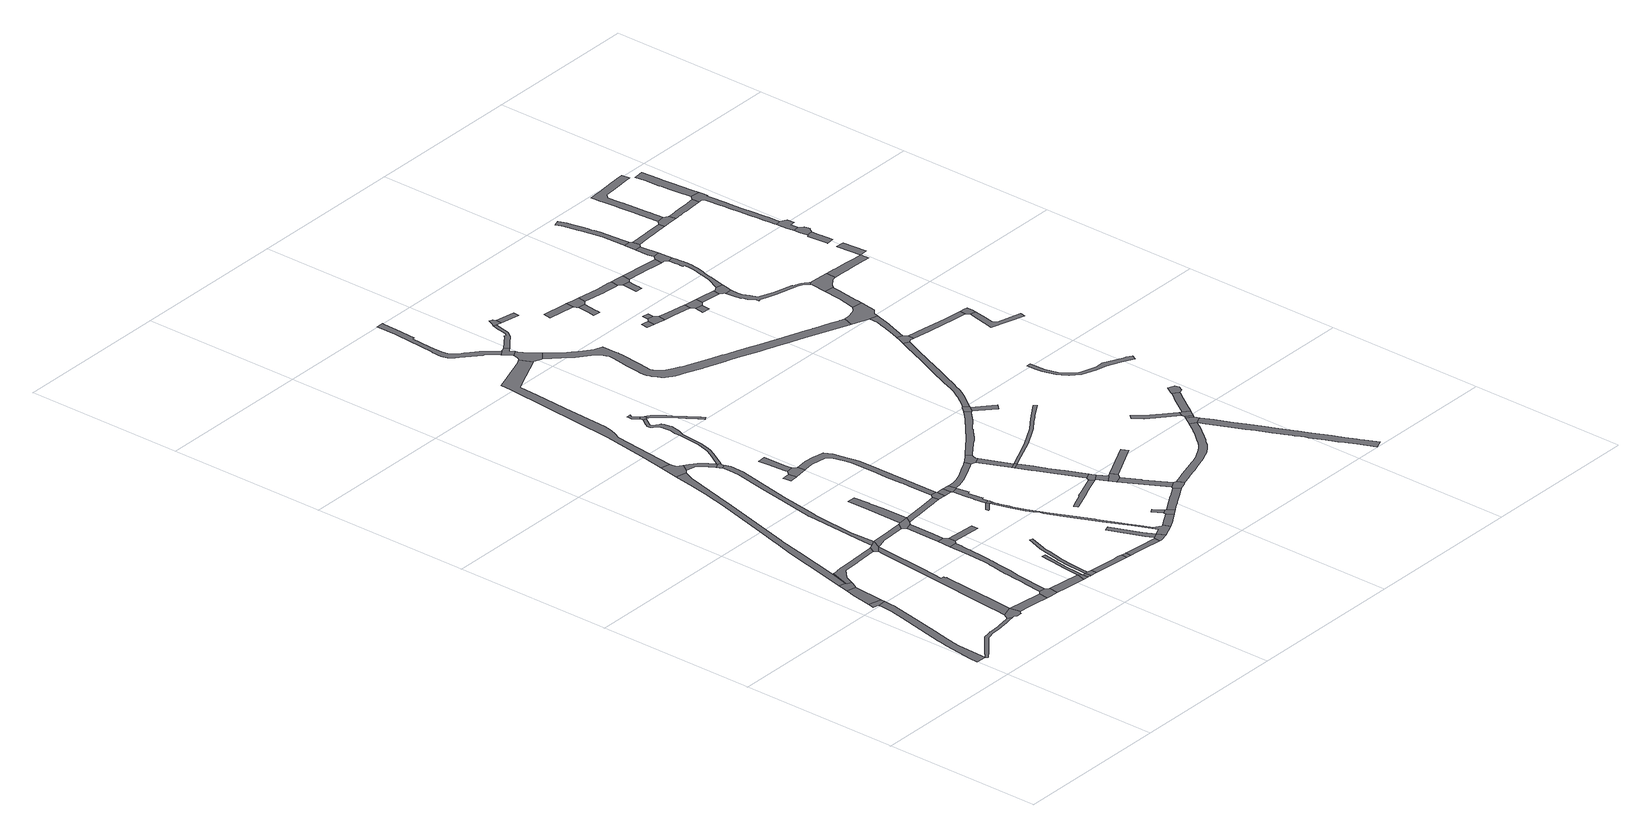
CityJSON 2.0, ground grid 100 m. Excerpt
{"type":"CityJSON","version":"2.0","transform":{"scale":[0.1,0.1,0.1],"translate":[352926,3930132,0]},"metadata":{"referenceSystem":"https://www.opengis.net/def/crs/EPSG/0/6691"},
"CityObjects":{
"road1":{"type":"Road","attributes":{"RoadStructureAttribute.sectionType":"1"},"geometry":[{"type":"MultiSurface","lod":"1","boundaries":[[[0,1,2,3,4,5,6,7,8,9,10,11,12,13,14,15,16,17,18,19,20,21,22,23,24]]]}]},
"road2":{"type":"Road","attributes":{"RoadStructureAttribute.sectionType":"1"},"geometry":[{"type":"MultiSurface","lod":"1","boundaries":[[[25,26,27,28,29,30,31,32,33,34,35,36,37,38,39,40,41,42,43,44,45,46,47,48,49,50,51,52,13]]]}]},
"road3":{"type":"Road","geometry":[{"type":"MultiSurface","lod":"1","boundaries":[[[53,54,55,56,24,23,57,58]]]}]},
"road4":{"type":"Road","attributes":{"RoadStructureAttribute.sectionType":"1"},"geometry":[{"type":"MultiSurface","lod":"1","boundaries":[[[57,59,60,61,62,58]]]}]},
"road5":{"type":"Road","geometry":[{"type":"MultiSurface","lod":"1","boundaries":[[[63,60,59,64,65,66,67,68]]]}]},
"road6":{"type":"Road","geometry":[{"type":"MultiSurface","lod":"1","boundaries":[[[69,70,71,72,73,39,38,74,75,76,77,78]]]}]},
"road7":{"type":"Road","attributes":{"RoadStructureAttribute.sectionType":"1"},"geometry":[{"type":"MultiSurface","lod":"1","boundaries":[[[79,72,71,80,81,82,83,84,85]]]}]},
"road8":{"type":"Road","attributes":{"RoadStructureAttribute.sectionType":"1"},"geometry":[{"type":"MultiSurface","lod":"1","boundaries":[[[65,86,87,88,89,90,91,92,93,94,95,96,97,98,99,100,101,102,66]]]}]},
"road9":{"type":"Road","attributes":{"RoadStructureAttribute.sectionType":"1"},"geometry":[{"type":"MultiSurface","lod":"1","boundaries":[[[103,104,105,106,107,108,109,73,72,110,111,112,113,114,115,116,117,118,119,120]]]}]},
"road10":{"type":"Road","geometry":[{"type":"MultiSurface","lod":"1","boundaries":[[[121,122,123,85,84,124,125]]]}]},
"road11":{"type":"Road","attributes":{"RoadStructureAttribute.sectionType":"1"},"geometry":[{"type":"MultiSurface","lod":"1","boundaries":[[[67,126,127,128,129,130,131,132,133,134,135,136,137,138,139,140,141,142,143,144,145,146,147,148,68]]]}]},
"road12":{"type":"Road","geometry":[{"type":"MultiSurface","lod":"1","boundaries":[[[93,92,149,103,120,150,151]]]}]},
"road13":{"type":"Road","attributes":{"RoadStructureAttribute.sectionType":"1"},"geometry":[{"type":"MultiSurface","lod":"1","boundaries":[[[152,153,154,155,121,125]]]}]},
"road14":{"type":"Road","attributes":{"RoadStructureAttribute.sectionType":"1"},"geometry":[{"type":"MultiSurface","lod":"1","boundaries":[[[122,156,157,158,159,160,161,162,163,164,165,166,167,168,169,170,171,172,173,174,175,176,177,178,179,180,181,182,183,184,185,186,187,188,123]]]}]},
"road15":{"type":"Road","geometry":[{"type":"MultiSurface","lod":"1","boundaries":[[[154,189,190,155]]]}]},
"road16":{"type":"Road","attributes":{"RoadStructureAttribute.sectionType":"1"},"geometry":[{"type":"MultiSurface","lod":"1","boundaries":[[[191,192,193,194,195,196,197,198,199,200,150,120]]]}]},
"road17":{"type":"Road","attributes":{"RoadStructureAttribute.sectionType":"1"},"geometry":[{"type":"MultiSurface","lod":"1","boundaries":[[[189,201,202,203,204,205,206,207,190]]]}]},
"road18":{"type":"Road","geometry":[{"type":"MultiSurface","lod":"1","boundaries":[[[208,204,203,209,210]]]}]},
"road19":{"type":"Road","geometry":[{"type":"MultiSurface","lod":"1","boundaries":[[[211,212,213,214,172,171]]]}]},
"road20":{"type":"Road","attributes":{"RoadStructureAttribute.sectionType":"1"},"geometry":[{"type":"MultiSurface","lod":"1","boundaries":[[[190,215,216,217,218,219,220,221,222,223,224,155]]]}]},
"road21":{"type":"Road","attributes":{"RoadStructureAttribute.sectionType":"1"},"geometry":[{"type":"MultiSurface","lod":"1","boundaries":[[[225,214,213,226,227,228,229]]]}]},
"road22":{"type":"Road","attributes":{"RoadStructureAttribute.sectionType":"1"},"geometry":[{"type":"MultiSurface","lod":"1","boundaries":[[[150,230,231,232,233,234,235,236,237,238,239,240,241,242,243,244,245,246,247,248,249,151]]]}]},
"road23":{"type":"Road","geometry":[{"type":"MultiSurface","lod":"1","boundaries":[[[228,250,251,252,198,197,229]]]}]},
"road24":{"type":"Road","attributes":{"RoadStructureAttribute.sectionType":"1"},"geometry":[{"type":"MultiSurface","lod":"1","boundaries":[[[208,253,254,255,256,257,258,259,260,261,262,263,264,265,266,267,204]]]}]},
"road25":{"type":"Road","attributes":{"RoadStructureAttribute.sectionType":"1"},"geometry":[{"type":"MultiSurface","lod":"1","boundaries":[[[268,269,212,211]]]}]},
"road26":{"type":"Road","attributes":{"RoadStructureAttribute.sectionType":"1"},"geometry":[{"type":"MultiSurface","lod":"1","boundaries":[[[270,271,272,273,274,275,210,209]]]}]},
"road27":{"type":"Road","geometry":[{"type":"MultiSurface","lod":"1","boundaries":[[[136,135,276,277,278,279,280]]]}]},
"road28":{"type":"Road","attributes":{"RoadStructureAttribute.sectionType":"1"},"geometry":[{"type":"MultiSurface","lod":"1","boundaries":[[[281,282,283,284,285,286,252,251]]]}]},
"road29":{"type":"Road","attributes":{"RoadStructureAttribute.sectionType":"1"},"geometry":[{"type":"MultiSurface","lod":"1","boundaries":[[[287,288,289,290,291,277,276,292,293,294,295,296,297]]]}]},
"road30":{"type":"Road","geometry":[{"type":"MultiSurface","lod":"1","boundaries":[[[298,271,270,299,300]]]}]},
"road31":{"type":"Road","attributes":{"RoadStructureAttribute.sectionType":"1"},"geometry":[{"type":"MultiSurface","lod":"1","boundaries":[[[301,251,250,302,303,304,305,306,307,308]]]}]},
"road32":{"type":"Road","geometry":[{"type":"MultiSurface","lod":"1","boundaries":[[[297,296,309,310,239,238,311,312]]]}]},
"road33":{"type":"Road","attributes":{"RoadStructureAttribute.sectionType":"1"},"geometry":[{"type":"MultiSurface","lod":"1","boundaries":[[[313,314,315,316,317,318]]]}]},
"road34":{"type":"Road","attributes":{"RoadStructureAttribute.sectionType":"1"},"geometry":[{"type":"MultiSurface","lod":"1","boundaries":[[[319,320,321,322,323,324,325,300,299]]]}]},
"road35":{"type":"Road","geometry":[{"type":"MultiSurface","lod":"1","boundaries":[[[326,327,313,318,328,329,330]]]}]},
"road36":{"type":"Road","attributes":{"RoadStructureAttribute.sectionType":"1"},"geometry":[{"type":"MultiSurface","lod":"1","boundaries":[[[331,332,333,334,335,336,327,326]]]}]},
"road37":{"type":"Road","geometry":[{"type":"MultiSurface","lod":"1","boundaries":[[[337,338,308,307,339,340,341,342]]]}]},
"road38":{"type":"Road","attributes":{"RoadStructureAttribute.sectionType":"1"},"geometry":[{"type":"MultiSurface","lod":"1","boundaries":[[[343,344,345,346,347,348]]]}]},
"road39":{"type":"Road","attributes":{"RoadStructureAttribute.sectionType":"1"},"geometry":[{"type":"MultiSurface","lod":"1","boundaries":[[[329,349,350,351,352,353,354,355,356,357,358,359,360,361,362,363,338,337,364,365,366,367,368,369,370,371,372,373,374,330]]]}]},
"road40":{"type":"Road","attributes":{"RoadStructureAttribute.sectionType":"1"},"geometry":[{"type":"MultiSurface","lod":"1","boundaries":[[[375,376,377,378,379,380,381,382,383,384,385,386,387,388,389,390,391,392,393,297,312,394,395,396,397,398,399,400,401,402,403,404,405,406,407,408,409,410,411,412,413,414,415]]]}]},
"road41":{"type":"Road","attributes":{"RoadStructureAttribute.sectionType":"1"},"geometry":[{"type":"MultiSurface","lod":"1","boundaries":[[[416,417,418]]]}]},
"road42":{"type":"Road","geometry":[{"type":"MultiSurface","lod":"1","boundaries":[[[419,420,421,422,343,348,416]]]}]},
"road43":{"type":"Road","geometry":[{"type":"MultiSurface","lod":"1","boundaries":[[[423,424,425,426,427,428]]]}]},
"road44":{"type":"Road","attributes":{"RoadStructureAttribute.sectionType":"1"},"geometry":[{"type":"MultiSurface","lod":"1","boundaries":[[[341,429,430,342]]]}]},
"road45":{"type":"Road","geometry":[{"type":"MultiSurface","lod":"1","boundaries":[[[431,432,433,428,427,322,321]]]}]},
"road46":{"type":"Road","attributes":{"RoadStructureAttribute.sectionType":"1"},"geometry":[{"type":"MultiSurface","lod":"1","boundaries":[[[434,435,436,437,438,439,440,441,442,443,444,445,422,421]]]}]},
"road47":{"type":"Road","attributes":{"RoadStructureAttribute.sectionType":"1"},"geometry":[{"type":"MultiSurface","lod":"1","boundaries":[[[446,447,448,449,450,451,452,453,454,455,456,457,458,459,460,461,462,463,464,465,466,467,468,469,470,471,472,473,474,419,418]]]}]},
"road48":{"type":"Road","geometry":[{"type":"MultiSurface","lod":"1","boundaries":[[[475,476,430,429,442,441,477]]]}]},
"road49":{"type":"Road","attributes":{"RoadStructureAttribute.sectionType":"1"},"geometry":[{"type":"MultiSurface","lod":"1","boundaries":[[[279,478,479,480,481,482,483,484,485,486,487,488,489,490,491,492,493,494,495,496,497,498,499,500,501,502,503,504,505,506,507,508,280]]]}]},
"road50":{"type":"Road","geometry":[{"type":"MultiSurface","lod":"1","boundaries":[[[509,510,511,512,458,457,513,428,433,514]]]}]},
"road51":{"type":"Road","attributes":{"RoadStructureAttribute.sectionType":"1"},"geometry":[{"type":"MultiSurface","lod":"1","boundaries":[[[515,516,517,518,519,520,521,522,523,524,525]]]}]},
"road52":{"type":"Road","geometry":[{"type":"MultiSurface","lod":"1","boundaries":[[[414,526,527,528,529,515,525,530,531,532,533,415]]]}]},
"road53":{"type":"Road","attributes":{"RoadStructureAttribute.sectionType":"1"},"geometry":[{"type":"MultiSurface","lod":"1","boundaries":[[[527,534,535,536,537,538,539,540,541,542,543,544,545,546,547,548,549,550,551,552,528]]]}]},
"road54":{"type":"Road","attributes":{"RoadStructureAttribute.sectionType":"1"},"geometry":[{"type":"MultiSurface","lod":"1","boundaries":[[[553,554,555,556,557,558,559,560,510,509]]]}]},
"road55":{"type":"Road","attributes":{"RoadStructureAttribute.sectionType":"1"},"geometry":[{"type":"MultiSurface","lod":"1","boundaries":[[[561,562,563,564,565,566,567,568,569,570,571,572,573,574,575,576,577,578,579,580,581,582,583,584,475,477]]]}]},
"road56":{"type":"Road","geometry":[{"type":"MultiSurface","lod":"1","boundaries":[[[585,586,587,588]]]}]},
"road57":{"type":"Road","geometry":[{"type":"MultiSurface","lod":"1","boundaries":[[[555,589,590,591,585,588,556]]]}]},
"road58":{"type":"Road","attributes":{"RoadStructureAttribute.sectionType":"1"},"geometry":[{"type":"MultiSurface","lod":"1","boundaries":[[[592,593,594,595,596,597,598,599,600,601,602,603,604,605]]]}]},
"road59":{"type":"Road","geometry":[{"type":"MultiSurface","lod":"1","boundaries":[[[606,607,608,572,571,609,610,611,612,613]]]}]},
"road60":{"type":"Road","attributes":{"RoadStructureAttribute.sectionType":"1"},"geometry":[{"type":"MultiSurface","lod":"1","boundaries":[[[609,614,615,610]]]}]},
"road61":{"type":"Road","geometry":[{"type":"MultiSurface","lod":"1","boundaries":[[[616,615,614,617,618]]]}]},
"road62":{"type":"Road","attributes":{"RoadStructureAttribute.sectionType":"1"},"geometry":[{"type":"MultiSurface","lod":"1","boundaries":[[[619,620,621,622,623,624,625,626,627,628,629,630,631,632,633,634,591,590]]]}]},
"road63":{"type":"Road","attributes":{"RoadStructureAttribute.sectionType":"1"},"geometry":[{"type":"MultiSurface","lod":"1","boundaries":[[[617,635,636,637,638,639,640,641,642,643,644,645,618]]]}]},
"road64":{"type":"Road","attributes":{"RoadStructureAttribute.sectionType":"1"},"geometry":[{"type":"MultiSurface","lod":"1","boundaries":[[[646,647,648,649,650,651,652,653,654,655,656,657,658,659,660,661,662,663,664,665,666,667,668,669,670,671,672,673,674,675,676,677,678,679,680,681,682,683,684]]]}]},
"road65":{"type":"Road","geometry":[{"type":"MultiSurface","lod":"1","boundaries":[[[685,686,687,688,639,638,592,605]]]}]},
"road66":{"type":"Road","attributes":{"RoadStructureAttribute.sectionType":"1"},"geometry":[{"type":"MultiSurface","lod":"1","boundaries":[[[689,686,685,690]]]}]},
"road67":{"type":"Road","geometry":[{"type":"MultiSurface","lod":"1","boundaries":[[[691,692,684,683,693,694,695,696,697,698,699,700]]]}]},
"road68":{"type":"Road","geometry":[{"type":"MultiSurface","lod":"1","boundaries":[[[701,702,703,704,697,696,705,706,707,498,497,708,709,710,711,712,713]]]}]},
"road69":{"type":"Road","geometry":[{"type":"MultiSurface","lod":"1","boundaries":[[[714,715,689,690,716,717]]]}]},
"road70":{"type":"Road","attributes":{"RoadStructureAttribute.sectionType":"1"},"geometry":[{"type":"MultiSurface","lod":"1","boundaries":[[[716,718,719,720,721,722,717]]]}]},
"road71":{"type":"Road","geometry":[{"type":"MultiSurface","lod":"1","boundaries":[[[628,627,723,724,725,726,727,719,718]]]}]},
"road72":{"type":"Road","attributes":{"RoadStructureAttribute.sectionType":"1"},"geometry":[{"type":"MultiSurface","lod":"1","boundaries":[[[728,729,730,731,732,733,734,735,736,737,738,739,740,741,742,743,691,700]]]}]},
"road73":{"type":"Road","attributes":{"RoadStructureAttribute.sectionType":"1"},"geometry":[{"type":"MultiSurface","lod":"1","boundaries":[[[612,744,745,746,747,748,749,750,751,752,753,754,755,756,757,758,759,760,761,762,763,764,765,766,613]]]}]},
"road74":{"type":"Road","attributes":{"RoadStructureAttribute.sectionType":"1"},"geometry":[{"type":"MultiSurface","lod":"1","boundaries":[[[767,768,715,714]]]}]},
"road75":{"type":"Road","attributes":{"RoadStructureAttribute.sectionType":"1"},"geometry":[{"type":"MultiSurface","lod":"1","boundaries":[[[769,770,771,772,773,774,775,776,777,778,779,780,781,782,783,784,785,616,618]]]}]},
"road76":{"type":"Road","geometry":[{"type":"MultiSurface","lod":"1","boundaries":[[[786,787,788,789,790,791,792,736,735,793,794,795,796]]]}]},
"road77":{"type":"Road","geometry":[{"type":"MultiSurface","lod":"1","boundaries":[[[797,798,794,793]]]}]},
"road78":{"type":"Road","geometry":[{"type":"MultiSurface","lod":"1","boundaries":[[[799,800,801,754,753,802,803,804,805,806,807]]]}]},
"road79":{"type":"Road","geometry":[{"type":"MultiSurface","lod":"1","boundaries":[[[808,809,804,803]]]}]},
"road80":{"type":"Road","attributes":{"RoadStructureAttribute.sectionType":"1"},"geometry":[{"type":"MultiSurface","lod":"1","boundaries":[[[712,810,811,812,813,814,815,816,817,818,819,820,821,822,823,824,825,826,827,828,829,830,831,832,833,834,835,836,837,838,839,840,841,842,843,844,845,846,847,848,849,850,851,852,853,854,855,856,857,858,859,860,861,862,863,864,865,866,867,868,869,870,871,872,873,874,875,876,877,878,879,880,881,882,883,884,885,886,887,888,889,890,891,892,893,894,895,896,897,898,899,900,901,902,903,904,905,906,907,908,909,910,911,713]]]}]},
"road81":{"type":"Road","attributes":{"RoadStructureAttribute.sectionType":"1"},"geometry":[{"type":"MultiSurface","lod":"1","boundaries":[[[912,913,914,915,916,917,918]]]}]},
"road82":{"type":"Road","attributes":{"RoadStructureAttribute.sectionType":"1"},"geometry":[{"type":"MultiSurface","lod":"1","boundaries":[[[919,920,921,922,923,924,925,926,927,928,929,930,931,932,933,934,935,936,937,938,939,940,941,942,943,944,945,946,947,948,949,950,951,952,953,954,955,956,957,958,959,960,961,962,727,726,963,964,965,966,967,968,969,970,971,972,973,974,975,976,977,978,979,980,981,982,983,984,985,986,987,988,989,990,991,992,993,935,994,995,996,997,998,999,1000,1001,1002,1003,1004,1005,1006,1007,1008,1009,1010,1011,1012]]]}]},
"road83":{"type":"Road","attributes":{"RoadStructureAttribute.sectionType":"1"},"geometry":[{"type":"MultiSurface","lod":"1","boundaries":[[[1013,1014,1015,1016,1017]]]}]},
"road84":{"type":"Road","geometry":[{"type":"MultiSurface","lod":"1","boundaries":[[[1018,1019,1020,1021,1022,1023,1024,1025,1026]]]}]},
"road85":{"type":"Road","geometry":[{"type":"MultiSurface","lod":"1","boundaries":[[[1016,1027,1028,1029,1030,1031,1032,1017]]]}]},
"road86":{"type":"Road","geometry":[{"type":"MultiSurface","lod":"1","boundaries":[[[1033,1034,1035,918,917,1036,1018,1026]]]}]},
"road87":{"type":"Road","geometry":[{"type":"MultiSurface","lod":"1","boundaries":[[[1030,1037,1038,1031]]]}]},
"road88":{"type":"Road","attributes":{"RoadStructureAttribute.sectionType":"1"},"geometry":[{"type":"MultiSurface","lod":"1","boundaries":[[[1039,1040,1041,1042,1043,1044,1045,1046,1047,1048,1049,1050,1051,1052,807,806,1053,1054,1055,1056,1057,1058,1059,1060,1061,1062,1063,1064,1065,1066,1067,1068,1069,1070,1071]]]}]},
"road89":{"type":"Road","attributes":{"RoadStructureAttribute.sectionType":"1"},"geometry":[{"type":"MultiSurface","lod":"1","boundaries":[[[1072,1073,1074,1075,1076,1077,1078,1079,1080]]]}]},
"road90":{"type":"Road","attributes":{"RoadStructureAttribute.sectionType":"1"},"geometry":[{"type":"MultiSurface","lod":"1","boundaries":[[[1081,1029,1028,1082,1083,1084]]]}]},
"road91":{"type":"Road","geometry":[{"type":"MultiSurface","lod":"1","boundaries":[[[1085,1086,936,935,934,1087,1088]]]}]},
"road92":{"type":"Road","attributes":{"RoadStructureAttribute.sectionType":"1"},"geometry":[{"type":"MultiSurface","lod":"1","boundaries":[[[1087,1089,1090,1088]]]}]},
"road93":{"type":"Road","attributes":{"RoadStructureAttribute.sectionType":"1"},"geometry":[{"type":"MultiSurface","lod":"1","boundaries":[[[1091,1092,1093,1034,1033,1094,1095,1096,1097,1098]]]}]},
"road94":{"type":"Road","geometry":[{"type":"MultiSurface","lod":"1","boundaries":[[[1090,1089,1099,1100,1101,1102,1103,1072,1080]]]}]},
"road95":{"type":"Road","geometry":[{"type":"MultiSurface","lod":"1","boundaries":[[[1104,1105,1106,1107]]]}]},
"road96":{"type":"Road","geometry":[{"type":"MultiSurface","lod":"1","boundaries":[[[1083,1108,1104,1107,1109,1110,1111,1112,1084]]]}]},
"road97":{"type":"Road","attributes":{"RoadStructureAttribute.sectionType":"1"},"geometry":[{"type":"MultiSurface","lod":"1","boundaries":[[[1113,1114,1115,1116,1117,1118,1119,1120,1121,1122,1123,1103,1102]]]}]},
"road98":{"type":"Road","geometry":[{"type":"MultiSurface","lod":"1","boundaries":[[[1124,1125,1126,1127,1128,1129,1130,1131]]]}]},
"road99":{"type":"Road","geometry":[{"type":"MultiSurface","lod":"1","boundaries":[[[1132,1133,1134,1091,1098,1124,1131]]]}]},
"road100":{"type":"Road","geometry":[{"type":"MultiSurface","lod":"1","boundaries":[[[1070,1135,1136,1137,1138,1139,1140,1141,1071]]]}]},
"road101":{"type":"Road","attributes":{"RoadStructureAttribute.sectionType":"1"},"geometry":[{"type":"MultiSurface","lod":"1","boundaries":[[[1142,1110,1109,1143,1144,1145]]]}]},
"road102":{"type":"Road","geometry":[{"type":"MultiSurface","lod":"1","boundaries":[[[1146,1147,1148,1121,1120,1149,1150,1151]]]}]},
"road103":{"type":"Road","attributes":{"RoadStructureAttribute.sectionType":"1"},"geometry":[{"type":"MultiSurface","lod":"1","boundaries":[[[1152,1153,1154,1155,1156,1157,1158,1159,1160,1139,1138]]]}]},
"road104":{"type":"Road","geometry":[{"type":"MultiSurface","lod":"1","boundaries":[[[1144,1161,1162,1163,1164,1165,1166,1167,1168,1145]]]}]},
"road105":{"type":"Road","attributes":{"RoadStructureAttribute.sectionType":"1"},"geometry":[{"type":"MultiSurface","lod":"1","boundaries":[[[1169,1170,1171,1172,1173,1174,1175,1176,1177,1178,1179,1180,1181,1182,1183,1184,1185,1186,1187,1188,1189,1190,1191,1192,1193,1194,1195]]]}]},
"road106":{"type":"Road","geometry":[{"type":"MultiSurface","lod":"1","boundaries":[[[1154,1196,1197,1198,1199,1200,1201,1202,860,859,1155]]]}]},
"road107":{"type":"Road","attributes":{"RoadStructureAttribute.sectionType":"1"},"geometry":[{"type":"MultiSurface","lod":"1","boundaries":[[[1203,1204,1205,1206,1207,1208,1209,1133,1132]]]}]},
"road108":{"type":"Road","attributes":{"RoadStructureAttribute.sectionType":"1"},"geometry":[{"type":"MultiSurface","lod":"1","boundaries":[[[1210,1211,1212,1213,1137,1136,1214,1215,1216,1217]]]}]},
"road109":{"type":"Road","attributes":{"RoadStructureAttribute.sectionType":"1"},"geometry":[{"type":"MultiSurface","lod":"1","boundaries":[[[1218,1219,1220,1221,1222,1223,1224,1225,1226,1227,1228,1229,1164,1163,1230,1231,1232,1233,1234,1235,1236,1237,1238,1239,1240,1241,1242]]]}]},
"road110":{"type":"Road","attributes":{"RoadStructureAttribute.sectionType":"1"},"geometry":[{"type":"MultiSurface","lod":"1","boundaries":[[[1243,1244,1245,1246,1247,1248,1249,1250,1251,1252,1253,1254,1255,1256,1257,1258,1259,1260,1261,1262,1263,1264,1265,1266,1267,1268,1269,1270,1271,1272,1273,1274,1275,1276,1277,1278,1167,1166]]]}]},
"road111":{"type":"Road","attributes":{"RoadStructureAttribute.sectionType":"1"},"geometry":[{"type":"MultiSurface","lod":"1","boundaries":[[[1279,1280,1281,1282,1283,1199,1198,1284,1285,1286,1287,1288,1289,1290,1291]]]}]},
"road112":{"type":"Road","geometry":[{"type":"MultiSurface","lod":"1","boundaries":[[[1292,1207,1206,1293,1260,1259,1294]]]}]},
"road113":{"type":"Road","attributes":{"RoadStructureAttribute.sectionType":"1"},"geometry":[{"type":"MultiSurface","lod":"1","boundaries":[[[1295,1296,1297,1298,1292,1294]]]}]},
"road114":{"type":"Road","geometry":[{"type":"MultiSurface","lod":"1","boundaries":[[[1299,1300,1301,1302,1296,1295]]]}]},
"road115":{"type":"Road","attributes":{"RoadStructureAttribute.sectionType":"1"},"geometry":[{"type":"MultiSurface","lod":"1","boundaries":[[[1303,1304,1305,1306,1307,1308,1309,1302,1301,1310,1311,1312,1313,1314,1315,1316,1317,1318,1319]]]}]},
"road116":{"type":"Road","geometry":[{"type":"MultiSurface","lod":"1","boundaries":[[[1320,1321,1322,1323,1324,1325,1326,1327,1328,1329,1218,1242,1330,1279,1291]]]}]},
"road117":{"type":"Road","geometry":[{"type":"MultiSurface","lod":"1","boundaries":[[[1331,1332,1210,1217,1333,1334,1335,1336]]]}]},
"road118":{"type":"Road","attributes":{"RoadStructureAttribute.sectionType":"1"},"geometry":[{"type":"MultiSurface","lod":"1","boundaries":[[[1333,1337,1338,1339,1340,1341,1342,1343,1334]]]}]},
"road119":{"type":"Road","attributes":{"RoadStructureAttribute.sectionType":"1"},"geometry":[{"type":"MultiSurface","lod":"1","boundaries":[[[1344,1345,1346,1347,1300,1299,1348,1349,1350,1351,1352,1353,1354,1355,1356]]]}]},
"road120":{"type":"Road","attributes":{"RoadStructureAttribute.sectionType":"1"},"geometry":[{"type":"MultiSurface","lod":"1","boundaries":[[[1357,1358,1359,1360,1361,1362,1326,1325,1363,1364,1365,1366,1367,1368,1369,1370]]]}]},
"road121":{"type":"Road","geometry":[{"type":"MultiSurface","lod":"1","boundaries":[[[1371,1372,1373,1356,1355,1374,1375]]]}]},
"road122":{"type":"Road","attributes":{"RoadStructureAttribute.sectionType":"1"},"geometry":[{"type":"MultiSurface","lod":"1","boundaries":[[[1376,1377,1378,1379,1380,1370]]]}]},
"road123":{"type":"Road","attributes":{"RoadStructureAttribute.sectionType":"1"},"geometry":[{"type":"MultiSurface","lod":"1","boundaries":[[[1381,1382,1383,1384,1385,1386,1387,1388,1389,1390,1391,1392,1393,1394,1371,1375]]]}]},
"road124":{"type":"Road","attributes":{"RoadStructureAttribute.sectionType":"1"},"geometry":[{"type":"MultiSurface","lod":"1","boundaries":[[[1395,1396,1397,1398,1399,1400,1401,1402,1403,1404,1405,1406,1407,1408]]]}]},
"road125":{"type":"Road","attributes":{"RoadStructureAttribute.sectionType":"1"},"geometry":[{"type":"MultiSurface","lod":"1","boundaries":[[[1372,1409,1410,1411,1412,1413,1414,1415,1416,1417,1418,1419,1420,1421,1422,1423,1424,1425,1426,1427,1428,1429,1430,1431,1432,1433,1434,1435,1436,1437,1438,1439,1440,1441,1442,1443,1444,1445,1446,1373]]]}]},
"road126":{"type":"Road","geometry":[{"type":"MultiSurface","lod":"1","boundaries":[[[1447,1395,1408,1448,1449,1450,1451,1452]]]}]},
"road127":{"type":"Road","geometry":[{"type":"MultiSurface","lod":"1","boundaries":[[[1451,1453,1454,1455,1456,1457,1458,1459,1460,1452]]]}]},
"road128":{"type":"Road","geometry":[{"type":"MultiSurface","lod":"1","boundaries":[[[1388,1387,1461,1462,1463,1464,1465,1466,1467,1468,1469,1470,1471,1472,1473,1474,1458,1457,1475,1476,1477,1478,1479,1480,1481,1482,1483,1484,1485,1486,1487,1488,1489]]]}]},
"road129":{"type":"Road","attributes":{"RoadStructureAttribute.sectionType":"1"},"geometry":[{"type":"MultiSurface","lod":"1","boundaries":[[[1490,1491,1492,1493,1494,1495,1496,1497,1498,1499,1489,1488,1500,1501,1502,1503,1504,1505,1506,1507,1508]]]}]}
},
"vertices":[
[134,975,0],[132,944,0],[128,914,0],[108,822,0],[62,609,0],[43,517,0],[41,502,0],[37,482,0],[30,448,0],[23,402,0],[16,353,0],[5,258,0],[2,212,0],[64,207,0],[72,395,0],[80,439,0],[86,471,0],[90,493,0],[111,599,0],[157,811,0],[177,906,0],[181,939,0],[184,971,0],[186,1010,0],[136,1005,0],
[76,193,0],[88,203,0],[107,218,0],[151,253,0],[198,291,0],[241,326,0],[259,330,0],[291,339,0],[345,342,0],[375,344,0],[425,352,0],[461,359,0],[485,362,0],[495,365,0],[465,381,0],[442,377,0],[437,377,0],[370,365,0],[304,361,0],[292,360,0],[284,359,0],[233,348,0],[226,342,0],[207,326,0],[191,313,0],[135,267,0],[106,244,0],[76,217,0],
[97,1018,0],[131,1010,0],[133,1011,0],[135,1009,0],[188,1035,0],[106,1055,0],
[202,1225,0],[144,1238,0],[133,1189,0],[106,1056,0],
[155,1284,0],[226,1262,0],[232,1276,0],[203,1288,0],[201,1299,0],[161,1308,0],
[558,365,0],[564,372,0],[572,373,0],[557,438,0],[487,417,0],[509,368,0],[510,367,0],[517,362,0],[521,357,0],[556,356,0],
[657,426,0],[584,372,0],[627,368,0],[634,369,0],[689,364,0],[774,355,0],[779,410,0],
[256,1332,0],[313,1385,0],[315,1385,0],[321,1384,0],[415,1388,0],[423,1388,0],[562,1397,0],[581,1435,0],[578,1435,0],[504,1431,0],[434,1426,0],[429,1426,0],[316,1420,0],[314,1420,0],[279,1418,0],[274,1413,0],[244,1413,0],
[581,1376,0],[578,1348,0],[551,1073,0],[533,885,0],[510,653,0],[496,509,0],[494,489,0],[573,613,0],[576,648,0],[598,901,0],[598,912,0],[590,912,0],[591,914,0],[592,928,0],[574,930,0],[588,1070,0],[613,1352,0],[622,1407,0],
[859,406,0],[840,427,0],[803,430,0],[804,352,0],[853,347,0],
[238,1418,0],[303,1708,0],[327,1815,0],[332,1835,0],[338,1859,0],[472,2353,0],[480,2386,0],[489,2418,0],[549,2656,0],[576,2719,0],[508,2731,0],[505,2711,0],[488,2618,0],[466,2493,0],[458,2455,0],[447,2407,0],[425,2317,0],[348,2040,0],[301,1866,0],[297,1853,0],[293,1838,0],[264,1733,0],[189,1429,0],
[576,1382,0],[646,1464,0],[609,1443,0],
[924,341,0],[1030,330,0],[1053,328,0],[1068,382,0],
[863,628,0],[863,629,0],[873,694,0],[885,788,0],[892,836,0],[892,839,0],[896,865,0],[896,866,0],[901,925,0],[906,983,0],[907,990,0],[907,1002,0],[908,1023,0],[911,1061,0],[911,1064,0],[911,1106,0],[866,1107,0],[866,1083,0],[865,1023,0],[863,971,0],[861,926,0],[858,868,0],[858,866,0],[853,829,0],[851,818,0],[846,788,0],[838,728,0],[832,692,0],[832,688,0],[823,616,0],[820,581,0],[816,553,0],[815,542,0],
[1090,324,0],[1086,362,0],
[630,1409,0],[634,1411,0],[639,1412,0],[693,1428,0],[735,1430,0],[810,1433,0],[847,1435,0],[876,1477,0],[835,1475,0],[784,1472,0],
[1094,324,0],[1106,323,0],[1110,322,0],[1108,360,0],[1105,360,0],[1093,361,0],[1087,362,0],
[1128,359,0],[1153,319,0],[1155,357,0],
[933,1126,0],[933,1172,0],[912,1193,0],[867,1194,0],
[1093,424,0],[1098,487,0],[1111,571,0],[1114,590,0],[1123,655,0],[1103,658,0],[1096,606,0],[1091,574,0],[1078,489,0],[1073,426,0],
[868,1254,0],[913,1265,0],[914,1369,0],[914,1427,0],[870,1412,0],
[644,1617,0],[667,1878,0],[669,1902,0],[699,2087,0],[711,2145,0],[778,2485,0],[781,2574,0],[773,2602,0],[771,2606,0],[742,2598,0],[744,2571,0],[741,2489,0],[701,2288,0],[671,2114,0],[671,2113,0],[667,2093,0],[647,1973,0],[636,1905,0],[636,1903,0],[612,1502,0],
[932,1445,0],[959,1487,0],[892,1480,0],
[1129,397,0],[1136,471,0],[1146,562,0],[1147,565,0],[1168,658,0],[1174,691,0],[1178,713,0],[1215,816,0],[1196,823,0],[1158,718,0],[1148,662,0],[1129,577,0],[1127,569,0],[1116,473,0],[1109,398,0],
[1112,1116,0],[1115,1161,0],
[1382,296,0],[1388,334,0],[1360,339,0],[1329,340,0],[1306,341,0],[1236,348,0],
[597,2736,0],[629,2780,0],[597,2803,0],[589,2845,0],[530,2855,0],
[954,1649,0],[950,1736,0],[950,1748,0],[945,1843,0],[895,1846,0],[894,1697,0],
[749,2654,0],[730,2690,0],[725,2698,0],[692,2731,0],[656,2761,0],[664,2718,0],[696,2676,0],[704,2665,0],[713,2649,0],[724,2630,0],[753,2647,0],
[1414,330,0],[1411,293,0],[1415,330,0],
[1130,1507,0],[978,1450,0],[1031,1456,0],[1130,1468,0],[1173,1473,0],[1182,1474,0],[1218,1478,0],[1214,1517,0],
[729,2620,0],[733,2613,0],[765,2628,0],[770,2636,0],
[916,2278,0],[880,2275,0],[864,2273,0],[865,2263,0],[868,2223,0],[922,2228,0],
[1463,288,0],[1516,283,0],[1633,271,0],[1637,309,0],[1517,320,0],[1426,329,0],[1425,329,0],
[979,2306,0],[934,2302,0],[960,2233,0],[1008,2240,0],[1001,2287,0],
[977,2349,0],[974,2434,0],[971,2495,0],[921,2493,0],[924,2431,0],[933,2315,0],
[1271,1538,0],[1231,1541,0],[1233,1480,0],[1261,1478,0],[1273,1478,0],[1274,1534,0],
[1348,1253,0],[1302,1217,0],[1300,1216,0],[1303,1195,0],[1306,1197,0],[1359,1239,0],
[1020,2241,0],[1078,2249,0],[1131,2241,0],[1170,2235,0],[1201,2210,0],[1220,2136,0],[1223,2100,0],[1227,2063,0],[1227,2056,0],[1228,1937,0],[1228,1919,0],[1228,1847,0],[1230,1750,0],[1230,1736,0],[1230,1690,0],[1270,1690,0],[1270,1750,0],[1268,1938,0],[1266,2066,0],[1264,2099,0],[1254,2146,0],[1234,2231,0],[1211,2280,0],[1178,2285,0],[1138,2291,0],[1080,2296,0],
[839,3216,0],[828,3196,0],[829,3177,0],[842,3166,0],[867,3140,0],[869,3133,0],[870,3128,0],[872,3112,0],[874,3094,0],[874,3073,0],[865,3034,0],[866,2997,0],[863,2974,0],[857,2912,0],[851,2860,0],[844,2829,0],[836,2798,0],[829,2779,0],[811,2742,0],[828,2733,0],[848,2771,0],[855,2792,0],[864,2824,0],[871,2857,0],[877,2910,0],[883,2972,0],[885,2994,0],[902,3033,0],[909,3073,0],[911,3094,0],[910,3109,0],[903,3138,0],[896,3153,0],[892,3156,0],[888,3159,0],[854,3182,0],[849,3187,0],[848,3191,0],[855,3205,0],[886,3250,0],[868,3259,0],
[1364,1237,0],[1364,1236,0],[1365,1237,0],
[1383,1239,0],[1381,1254,0],[1380,1263,0],[1355,1259,0],
[1645,403,0],[1570,584,0],[1538,571,0],[1623,363,0],[1643,317,0],[1681,334,0],
[1327,1477,0],[1324,1534,0],
[1642,270,0],[1649,269,0],[1705,284,0],
[1378,1269,0],[1374,1301,0],[1383,1302,0],[1383,1305,0],[1371,1385,0],[1372,1395,0],[1388,1401,0],[1374,1478,0],[1333,1471,0],[1338,1386,0],[1344,1336,0],[1344,1330,0],
[1385,1158,0],[1397,1119,0],[1414,1064,0],[1425,1037,0],[1441,996,0],[1453,980,0],[1461,961,0],[1464,945,0],[1508,838,0],[1597,639,0],[1665,492,0],[1712,386,0],[1725,391,0],[1693,459,0],[1665,522,0],[1642,572,0],[1595,683,0],[1591,692,0],[1582,712,0],[1549,787,0],[1488,925,0],[1464,975,0],[1435,1047,0],[1411,1122,0],[1407,1138,0],[1390,1199,0],[1389,1203,0],[1388,1208,0],[1385,1222,0],
[1366,1532,0],[1331,1534,0],[1373,1486,0],
[609,3007,0],[636,3243,0],[656,3279,0],[669,3320,0],[678,3354,0],[680,3374,0],[697,3664,0],[702,3749,0],[710,3873,0],[718,3996,0],[816,4042,0],[825,4046,0],[864,4063,0],[884,4072,0],[884,4071,0],[912,4084,0],[911,4084,0],[917,4087,0],[921,4089,0],[973,4112,0],[940,4186,0],[915,4173,0],[838,4146,0],[831,4143,0],[758,4118,0],[673,4088,0],[670,4087,0],[664,4013,0],[642,3747,0],[603,3288,0],[554,2986,0],
[1792,324,0],[1775,367,0],[1768,363,0],[1739,382,0],[1726,355,0],[1748,304,0],
[880,3292,0],[862,3313,0],[858,3320,0],[858,3325,0],[859,3333,0],[867,3348,0],[838,3344,0],[838,3326,0],[839,3314,0],[845,3302,0],[864,3279,0],
[894,3254,0],[898,3254,0],[904,3276,0],[891,3283,0],[870,3270,0],[871,3269,0],[871,3267,0],[870,3264,0],
[906,3250,0],[917,3242,0],[952,3199,0],[968,3178,0],[969,3177,0],[984,3156,0],[1031,3089,0],[1066,3036,0],[1073,3026,0],[1085,3002,0],[1103,3011,0],[1090,3037,0],[1083,3047,0],[1047,3101,0],[1001,3167,0],[984,3190,0],[967,3212,0],[932,3256,0],[917,3268,0],
[1842,352,0],[1872,372,0],[1905,392,0],[1880,432,0],[1876,429,0],[1862,420,0],[1842,407,0],[1834,402,0],
[1415,1492,0],[1431,1496,0],[1436,1498,0],[1470,1509,0],[1500,1522,0],[1514,1529,0],[1537,1540,0],[1563,1552,0],[1591,1567,0],[1623,1583,0],[1629,1587,0],[1614,1623,0],[1582,1605,0],[1547,1587,0],[1523,1574,0],[1509,1567,0],[1492,1559,0],[1459,1544,0],[1439,1537,0],[1427,1536,0],[1409,1533,0],[1389,1532,0],[1385,1531,0],[1375,1532,0],
[1907,461,0],[1870,520,0],[1845,504,0],[1882,446,0],
[1912,397,0],[1945,418,0],[1920,456,0],
[1899,986,0],[1773,935,0],[1736,920,0],[1737,914,0],[1638,873,0],[1626,868,0],[1636,843,0],[1645,846,0],[1753,890,0],[1798,908,0],[1808,913,0],[1849,930,0],[1884,944,0],[1912,955,0],
[1666,1658,0],[1664,1657,0],[1634,1634,0],[1657,1577,0],[1694,1593,0],[1689,1604,0],[1703,1639,0],[1679,1669,0],
[1738,1391,0],[1775,1407,0],
[1780,1410,0],[1745,1375,0],[1787,1392,0],
[1953,424,0],[1988,444,0],[2004,453,0],[2017,462,0],[2058,487,0],[2090,506,0],[2111,518,0],[2139,535,0],[2144,538,0],[2117,574,0],[2113,571,0],[2064,544,0],[2047,533,0],[2038,528,0],[1989,499,0],[1921,457,0],
[1782,1289,0],[1793,1263,0],[1896,1026,0],[1906,1005,0],[1948,1024,0],[1892,1148,0],[1891,1150,0],[1852,1236,0],[1847,1248,0],[1833,1281,0],[1821,1311,0],
[878,4409,0],[837,4444,0],[820,4458,0],[814,4464,0],[809,4460,0],[797,4470,0],[786,4479,0],[784,4481,0],[752,4521,0],[744,4567,0],[743,4626,0],[745,4656,0],[753,4776,0],[764,4775,0],[773,4910,0],[774,4936,0],[776,4994,0],[777,5005,0],[731,5006,0],[730,4988,0],[731,4936,0],[731,4896,0],[731,4891,0],[728,4860,0],[709,4603,0],[708,4602,0],[706,4578,0],[703,4553,0],[705,4538,0],[716,4500,0],[732,4479,0],[741,4467,0],[758,4453,0],[858,4369,0],[874,4365,0],[884,4350,0],[893,4336,0],[925,4296,0],[956,4320,0],
[1922,959,0],[1965,990,0],[1954,1011,0],[1952,1014,0],
[1997,926,0],[1955,895,0],
[986,4329,0],[964,4323,0],[952,4263,0],[952,4262,0],[959,4248,0],[960,4238,0],[998,4259,0],[982,4287,0],[988,4292,0],[1005,4305,0],
[1059,4164,0],[1044,4179,0],[1018,4223,0],[1002,4250,0],[960,4225,0],[954,4201,0],[948,4194,0],[982,4116,0],[1011,4103,0],[1019,4099,0],[1023,4099,0],[1029,4097,0],[1080,4136,0],
[2044,899,0],[2023,939,0],[1978,853,0],[2025,873,0],
[2124,590,0],[2167,614,0],[2083,760,0],[2080,767,0],[2065,794,0],
[2145,539,0],[2166,546,0],[2188,555,0],[2205,563,0],[2186,605,0],
[1048,4339,0],[1108,4385,0],[1111,4390,0],[1120,4401,0],[1124,4408,0],[1132,4418,0],[1152,4501,0],[1156,4517,0],[1136,4523,0],[1129,4497,0],[1115,4427,0],[1101,4408,0],[1091,4412,0],[1077,4399,0],[1045,4375,0],[1032,4365,0],
[1761,1684,0],[1826,1731,0],[1828,1728,0],[1859,1755,0],[1906,1799,0],[1922,1812,0],[1919,1815,0],[1997,1876,0],[2051,1930,0],[2061,1940,0],[2038,1972,0],[2003,1939,0],[2003,1938,0],[1977,1914,0],[1957,1896,0],[1922,1865,0],[1886,1834,0],[1865,1816,0],[1859,1811,0],[1805,1766,0],[1771,1740,0],[1754,1727,0],[1692,1678,0],
[2282,1019,0],[2262,1059,0],
[1855,1423,0],[1993,1485,0],[2088,1539,0],[2089,1539,0],[2130,1562,0],[2194,1610,0],[2234,1637,0],[2244,1644,0],[2341,1707,0],[2327,1725,0],[2234,1662,0],[2173,1618,0],[2120,1578,0],[1985,1502,0],[1984,1502,0],[1975,1498,0],[1855,1443,0],
[1164,4577,0],[1162,4572,0],[1162,4571,0],[1157,4562,0],[1148,4540,0],[1145,4537,0],[1138,4527,0],[1187,4512,0],[1193,4551,0],[1188,4560,0],[1184,4569,0],
[1310,4492,0],[1316,4532,0],
[2068,2010,0],[2048,1985,0],[2046,1982,0],[2063,1939,0],[2070,1945,0],[2095,1975,0],[2101,1982,0],[2099,1984,0],[2071,2008,0],
[2181,1846,0],[2208,1876,0],
[1101,4023,0],[1146,3976,0],[1155,3968,0],[1192,3941,0],[1227,3916,0],[1239,3906,0],[1248,3898,0],[1250,3895,0],[1261,3879,0],[1271,3863,0],[1275,3853,0],[1277,3850,0],[1280,3843,0],[1282,3830,0],[1280,3814,0],[1279,3802,0],[1279,3801,0],[1270,3736,0],[1264,3696,0],[1251,3611,0],[1250,3598,0],[1249,3585,0],[1250,3566,0],[1253,3548,0],[1259,3527,0],[1262,3519,0],[1266,3509,0],[1274,3490,0],[1284,3473,0],[1299,3456,0],[1312,3444,0],[1330,3431,0],[1345,3422,0],[1413,3396,0],[1503,3361,0],[1509,3359,0],[1618,3320,0],[1641,3312,0],[1653,3307,0],[1712,3286,0],[1840,3239,0],[1876,3227,0],[1926,3208,0],[1936,3205,0],[2026,3172,0],[2103,3142,0],[2163,3118,0],[2192,3107,0],[2367,3042,0],[2377,3038,0],[2400,3101,0],[2375,3110,0],[2370,3112,0],[2365,3113,0],[2318,3131,0],[2271,3148,0],[2217,3168,0],[2210,3170,0],[2208,3171,0],[2172,3185,0],[2008,3246,0],[2007,3246,0],[2006,3246,0],[1877,3293,0],[1842,3307,0],[1764,3336,0],[1686,3365,0],[1679,3368,0],[1624,3389,0],[1560,3412,0],[1521,3427,0],[1480,3445,0],[1443,3460,0],[1435,3465,0],[1403,3481,0],[1403,3482,0],[1377,3495,0],[1350,3511,0],[1322,3542,0],[1312,3575,0],[1321,3653,0],[1330,3717,0],[1332,3736,0],[1334,3757,0],[1336,3767,0],[1336,3776,0],[1337,3779,0],[1337,3813,0],[1338,3818,0],[1338,3841,0],[1339,3926,0],[1289,3941,0],[1256,3966,0],[1201,4008,0],[1187,4020,0],[1181,4023,0],[1168,4036,0],[1153,4051,0],[1145,4060,0],[1135,4071,0],[1113,4096,0],[1093,4119,0],
[1560,4373,0],[1407,4393,0],[1399,4343,0],[1421,4339,0],[1460,4334,0],[1567,4320,0],[1573,4372,0],
[3212,22,0],[3203,41,0],[3175,104,0],[3164,128,0],[3158,142,0],[3129,206,0],[3100,270,0],[3053,375,0],[3022,444,0],[3021,447,0],[2977,542,0],[2946,612,0],[2904,705,0],[2873,772,0],[2828,872,0],[2796,942,0],[2747,920,0],[2709,946,0],[2699,931,0],[2684,907,0],[2663,880,0],[2659,875,0],[2646,857,0],[2637,846,0],[2616,821,0],[2607,808,0],[2579,777,0],[2563,760,0],[2536,738,0],[2521,728,0],[2507,719,0],[2500,716,0],[2484,708,0],[2482,707,0],[2465,698,0],[2446,689,0],[2415,678,0],[2397,672,0],[2362,661,0],[2339,653,0],[2302,642,0],[2269,633,0],[2216,616,0],[2195,608,0],[2210,566,0],[2257,580,0],[2269,585,0],[2282,589,0],[2288,590,0],[2316,598,0],[2338,604,0],[2355,609,0],[2374,617,0],[2409,628,0],[2445,641,0],[2464,647,0],[2481,656,0],[2486,658,0],[2498,664,0],[2512,670,0],[2533,680,0],[2544,688,0],[2557,696,0],[2566,704,0],[2594,727,0],[2622,757,0],[2635,771,0],[2645,783,0],[2646,785,0],[2659,800,0],[2676,823,0],[2694,845,0],[2708,865,0],[2725,889,0],[2739,909,0],[2765,877,0],[2793,817,0],[2833,725,0],[2857,673,0],[2882,618,0],[2920,536,0],[2921,533,0],[2947,474,0],[2966,432,0],[2972,421,0],[2977,410,0],[2996,369,0],[3004,350,0],[3043,265,0],[3072,199,0],[3079,185,0],[3097,146,0],[3116,104,0],[3161,1,0],
[1687,3911,0],[1659,3916,0],[1652,3871,0],[1700,3863,0],[1705,3908,0],
[1585,4297,0],[1584,4288,0],[1575,4219,0],[1570,4179,0],[1614,4173,0],[1614,4176,0],[1615,4185,0],[1618,4211,0],[1630,4292,0],
[1707,3862,0],[1775,3851,0],[1782,3896,0],[1764,3920,0],[1727,3928,0],[1716,3918,0],
[1654,4309,0],[1661,4359,0],[1618,4365,0],[1579,4304,0],
[1770,3961,0],[1730,3966,0],
[2368,2620,0],[2365,2614,0],[2361,2604,0],[2351,2581,0],[2312,2489,0],[2265,2380,0],[2211,2250,0],[2197,2216,0],[2185,2186,0],[2171,2154,0],[2143,2107,0],[2139,2099,0],[2115,2066,0],[2081,2020,0],[2109,1997,0],[2143,2043,0],[2169,2078,0],[2171,2081,0],[2177,2092,0],[2203,2137,0],[2210,2153,0],[2211,2156,0],[2234,2208,0],[2261,2273,0],[2272,2298,0],[2288,2336,0],[2348,2478,0],[2362,2512,0],[2377,2548,0],[2389,2576,0],[2400,2604,0],[2430,2674,0],[2399,2691,0],
[2771,1067,0],[2700,1123,0],[2623,1192,0],[2576,1248,0],[2556,1225,0],[2600,1173,0],[2597,1167,0],[2641,1125,0],[2752,1032,0],
[1848,3885,0],[1841,3841,0],[1960,3823,0],[1967,3868,0],
[2741,992,0],[2722,964,0],[2782,972,0],[2746,1001,0],
[2792,987,0],[2755,1013,0],
[1908,4333,0],[1889,4335,0],[1797,4341,0],[1727,4300,0],[1791,4291,0],[1819,4289,0],[1888,4282,0],[1903,4282,0],
[2801,1001,0],[2811,1015,0],[2813,1017,0],[2819,1026,0],[2784,1057,0],
[1976,3798,0],[1969,3743,0],[2019,3737,0],[2026,3792,0],
[1964,3818,0],[2049,3811,0],[2054,3857,0],[2001,3863,0],[1987,3865,0],
[2836,1051,0],[2847,1067,0],[2884,1121,0],[2915,1166,0],[2924,1178,0],[2934,1192,0],[2935,1193,0],[2940,1200,0],[2902,1226,0],[2888,1205,0],[2865,1173,0],
[1923,4260,0],[1918,4203,0],[1914,4165,0],[1960,4162,0],[1961,4176,0],[1962,4182,0],[1965,4215,0],[1969,4256,0],
[1992,4275,0],[1997,4325,0],[1950,4330,0],
[2448,2685,0],[2473,2681,0],[2479,2722,0],[2459,2746,0],[2424,2758,0],[2413,2727,0],[2408,2713,0],
[2107,3851,0],[2101,3806,0],[2179,3801,0],[2184,3841,0],
[2934,1281,0],[2909,1237,0],[2905,1231,0],[2964,1206,0],[2980,1239,0],[2974,1263,0],
[2518,2910,0],[2520,2916,0],[2538,2985,0],[2486,2998,0],[2485,2942,0],[2473,2906,0],[2466,2885,0],[2438,2798,0],[2437,2795,0],
[2197,3787,0],[2202,3782,0],[2203,3773,0],[2251,3779,0],[2259,3815,0],[2266,3845,0],[2220,3855,0],[2194,3840,0],
[3080,1646,0],[3049,1664,0],[3032,1667,0],[2917,1724,0],[2871,1721,0],[2864,1722,0],[2853,1723,0],[2791,1747,0],[2763,1756,0],[2761,1758,0],[2720,1794,0],[2687,1847,0],[2667,1922,0],[2663,2021,0],[2657,2021,0],[2636,2020,0],[2638,1968,0],[2640,1918,0],[2648,1891,0],[2662,1837,0],[2678,1812,0],[2699,1776,0],[2750,1732,0],[2841,1702,0],[2909,1686,0],[2991,1648,0],[3065,1615,0],
[2546,3015,0],[2578,3042,0],[2591,3139,0],[2522,3147,0],[2498,3124,0],[2478,3115,0],[2433,3102,0],
[2077,4267,0],[2130,4263,0],[2177,4258,0],[2240,4253,0],[2245,4303,0],[2132,4313,0],[2049,4320,0],
[2859,2671,0],[2754,2682,0],[2705,2689,0],[2592,2704,0],[2587,2665,0],[2699,2649,0],[2749,2642,0],[2855,2631,0],
[2586,3494,0],[2585,3499,0],[2565,3516,0],[2546,3528,0],[2514,3540,0],[2499,3544,0],[2500,3551,0],[2376,3581,0],[2286,3617,0],[2268,3660,0],[2251,3702,0],[2248,3730,0],[2209,3727,0],[2213,3675,0],[2222,3673,0],[2232,3642,0],[2257,3601,0],[2255,3583,0],[2271,3589,0],[2305,3579,0],[2368,3557,0],[2514,3522,0],[2537,3513,0],[2555,3501,0],[2569,3482,0],
[2289,3950,0],[2289,3953,0],[2293,3972,0],[2299,3992,0],[2303,4006,0],[2309,4022,0],[2316,4047,0],[2318,4061,0],[2321,4084,0],[2322,4090,0],[2324,4111,0],[2325,4144,0],[2325,4153,0],[2324,4172,0],[2322,4193,0],[2321,4211,0],[2318,4242,0],[2280,4231,0],[2282,4210,0],[2282,4199,0],[2282,4193,0],[2283,4169,0],[2283,4158,0],[2283,4157,0],[2283,4136,0],[2295,4135,0],[2296,4122,0],[2296,4106,0],[2293,4081,0],[2289,4055,0],[2286,4041,0],[2281,4024,0],[2278,4014,0],[2276,4007,0],[2271,3981,0],[2259,3936,0],
[2563,3372,0],[2553,3285,0],[2547,3252,0],[2546,3248,0],[2533,3179,0],[2595,3169,0],[2598,3194,0],[2601,3214,0],[2602,3223,0],[2607,3259,0],[2616,3323,0],[2621,3355,0],[2624,3366,0],
[2265,4325,0],[2259,4252,0],[2310,4329,0],
[2299,4449,0],[2258,4449,0],[2258,4365,0],[2262,4341,0],
[2317,4469,0],[2310,4511,0],[2298,4522,0],[2258,4524,0],
[2190,4956,0],[2202,4922,0],[2204,4917,0],[2224,4820,0],[2228,4805,0],[2251,4675,0],[2257,4541,0],[2296,4565,0],[2292,4630,0],[2282,4720,0],[2276,4753,0],[2273,4771,0],[2269,4796,0],[2263,4830,0],[2252,4891,0],[2245,4920,0],[2228,4970,0],
[2639,3385,0],[2651,3396,0],[2667,3407,0],[2682,3416,0],[2691,3421,0],[2711,3425,0],[2715,3488,0],[2708,3488,0],[2682,3490,0],[2608,3494,0],[2574,3476,0],
[2904,2666,0],[2894,2667,0],[2871,2612,0],[2909,2604,0],[2914,2630,0],[2914,2665,0],
[2868,2597,0],[2833,2431,0],[3041,2368,0],[3049,2402,0],[2901,2444,0],[2882,2469,0],[2897,2544,0],
[2455,4521,0],[2447,4521,0],[2434,4520,0],[2428,4519,0],[2325,4469,0],[2390,4475,0],[2408,4476,0],[2432,4477,0],[2491,4482,0],[2520,4484,0],[2537,4485,0],[2553,4486,0],[2550,4528,0],
[2939,3474,0],[2877,3479,0],[2842,3481,0],[2785,3484,0],[2783,3484,0],[2773,3485,0],[2753,3424,0],[2767,3424,0],[2768,3424,0],[2811,3423,0],[2867,3422,0],[2888,3422,0],[2990,3417,0],[2986,3472,0],
[2648,4536,0],[2624,4556,0],[2573,4550,0],[2591,4489,0],[2658,4494,0],
[3040,3477,0],[3027,3626,0],[3027,3627,0],[2975,3628,0],[2975,3623,0],
[2704,4498,0],[2706,4498,0],[2715,4498,0],[2740,4500,0],[2752,4501,0],[2810,4506,0],[2875,4510,0],[2872,4555,0],[2802,4549,0],[2793,4549,0],[2748,4545,0],[2713,4542,0],[2708,4541,0],[2679,4539,0],
[2970,3829,0],[2971,3823,0],[2961,3822,0],[2964,3782,0],[2971,3693,0],[2971,3691,0],[3021,3696,0],[3021,3697,0],[3018,3741,0],[3017,3750,0],[3015,3769,0],[3013,3791,0],[3010,3832,0],[3010,3833,0],
[2620,4603,0],[2620,4611,0],[2617,4646,0],[2616,4658,0],[2614,4678,0],[2612,4705,0],[2606,4787,0],[2604,4807,0],[2604,4811,0],[2600,4855,0],[2594,4921,0],[2603,4931,0],[2615,4944,0],[2649,4946,0],[2682,4950,0],[2683,4950,0],[2739,4955,0],[2805,4962,0],[2836,4965,0],[2830,5015,0],[2781,5011,0],[2729,5006,0],[2684,5002,0],[2666,5000,0],[2637,4997,0],[2594,4993,0],[2537,4988,0],[2539,4968,0],[2542,4925,0],[2543,4913,0],[2547,4865,0],[2549,4835,0],[2552,4802,0],[2556,4761,0],[2559,4714,0],[2561,4698,0],[2565,4651,0],[2568,4614,0],
[2966,3875,0],[3029,3862,0],[3033,3863,0],[3029,3900,0],[3002,3922,0],[2962,3918,0],
[2997,3971,0],[3016,3972,0],[3030,3973,0],[3026,4018,0],[2990,4037,0],[2951,4031,0],[2954,3999,0],[2958,3962,0],
[2896,4512,0],[2911,4500,0],[2913,4471,0],[2918,4417,0],[2919,4405,0],[2922,4372,0],[2925,4331,0],[2925,4329,0],[2931,4269,0],[2936,4207,0],[2941,4156,0],[2944,4113,0],[2948,4069,0],[2950,4042,0],[2989,4049,0],[2988,4059,0],[2984,4110,0],[2981,4152,0],[2981,4154,0],[2975,4219,0],[2969,4288,0],[2965,4335,0],[2959,4403,0],[2952,4480,0],[2949,4517,0],[2957,4519,0],[2954,4563,0],[2953,4573,0],[2892,4579,0],
[2864,4904,0],[2866,4881,0],[2871,4815,0],[2873,4787,0],[2875,4772,0],[2879,4720,0],[2882,4681,0],[2883,4670,0],[2887,4631,0],[2887,4629,0],[2948,4636,0],[2944,4683,0],[2938,4756,0],[2934,4805,0],[2931,4838,0],[2925,4904,0],[2925,4905,0],[2921,4950,0],[2860,4945,0]
]}
